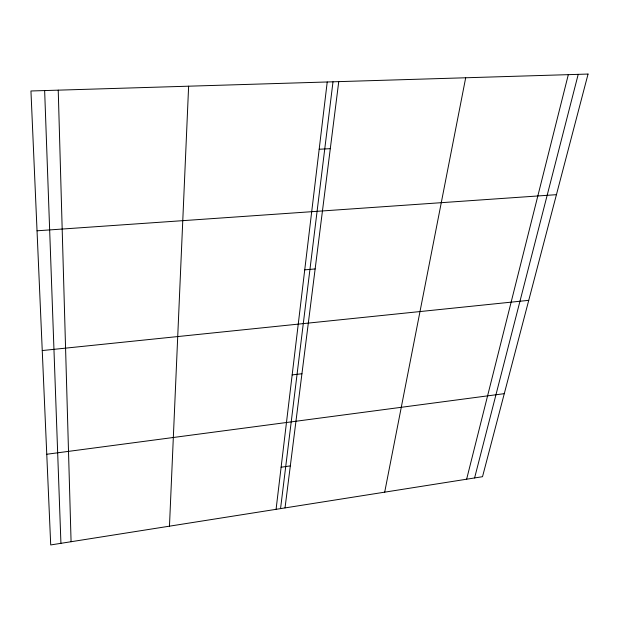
<?xml version="1.0" encoding="UTF-8"?>
<svg xmlns="http://www.w3.org/2000/svg" width="619" height="619" viewBox="0 0 619 619"><rect width="100%" height="100%" fill="white"/><g stroke="black" fill="none" stroke-linecap="round" stroke-linejoin="round"><path stroke-width="0.93" d="M169.467 526.173L188.625 86.196M276.074 509.329L327.227 81.979M280.554 508.617L332.999 81.809M285.026 507.913L338.748 81.631M384.693 492.159L465.689 77.777M466.633 479.207L568.319 74.659M474.595 477.945L578.216 74.357M281.111 467.229L290.326 465.89M46.765 454.253L504.284 393.661M292.16 374.905L301.94 373.744M42.254 350.547L528.742 300.339M304.741 269.845L315.148 268.94M37.039 230.794L556.435 194.675M319.18 149.241L330.298 148.676M44.645 90.567L60.925 543.327M58.232 90.157L71.077 541.726M588.05 74.056L482.518 476.7L50.712 544.944L30.95 90.985L588.05 74.056"/></g></svg>
